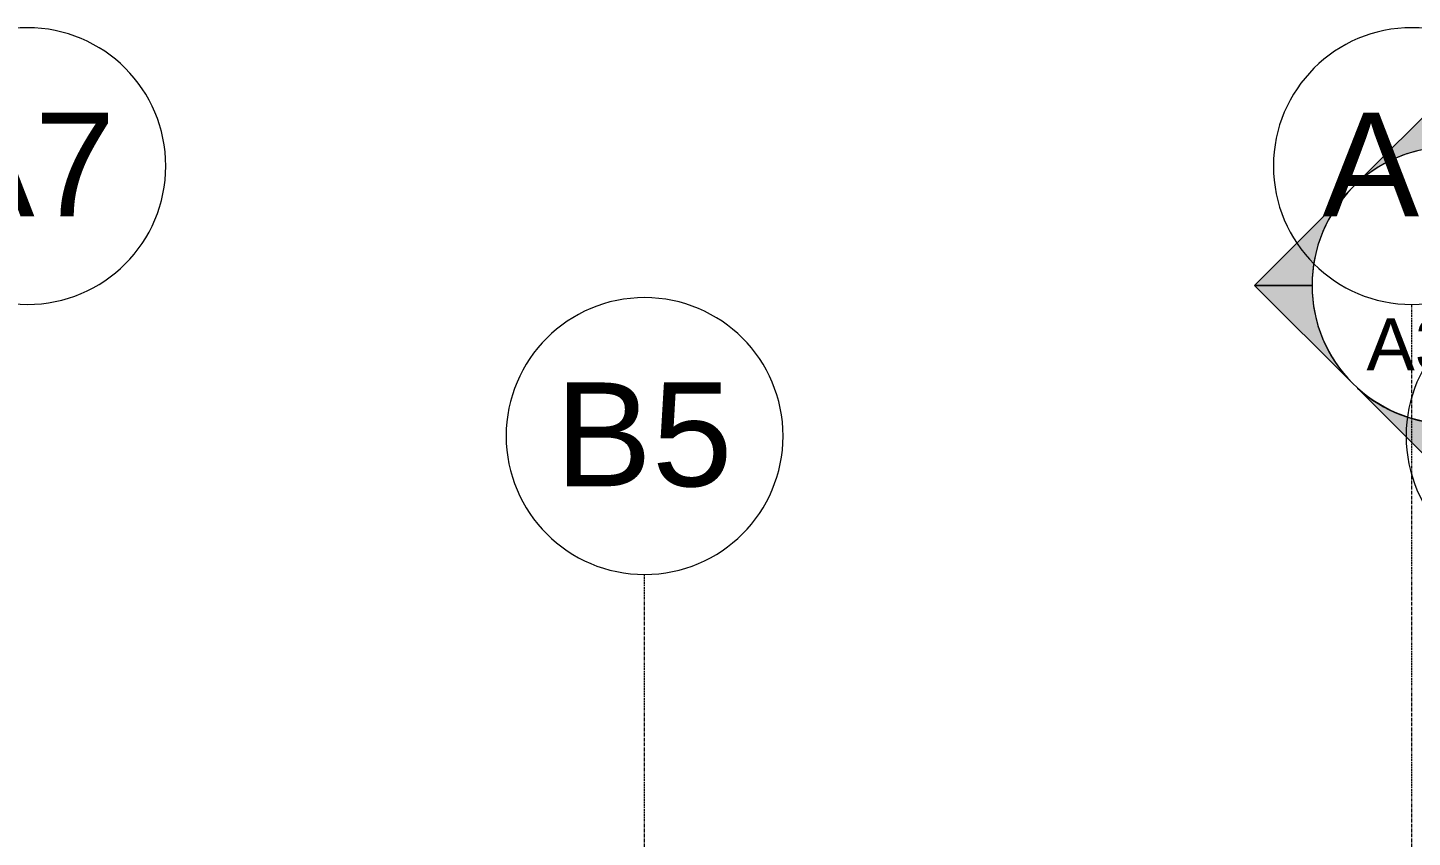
# Model space of a CAD drawing. Header units: inches. Extents: x 1352 to 4245, y -195 to 444.
# Drawn here: x 2302.3 to 2542.3, y 254.4 to 394.8 of the extents above; entities that cross this region are included whole.
import ezdxf

# ---------------------------------------------------------------- set-up
doc = ezdxf.new("R2010")
doc.units = ezdxf.units.IN
doc.header["$MEASUREMENT"] = 0
doc.linetypes.add('Grid Line 1_2_', pattern=[0.8749999999999999, 0.4999999999999999, -0.125, 0.125, -0.125])
for name, color, linetype, lineweight in [('G-ANNO-SYMB-1', 111, 'Continuous', 9), ('S-GRID-1', 1, 'Grid Line 1_2_', 9), ('S-GRID-IDEN', 1, 'Continuous', 9)]:
    doc.layers.add(name, color=color, linetype=linetype, lineweight=lineweight)
doc.styles.add('Arial', font='arial.ttf', dxfattribs={"height": 17.99999999999998})
doc.styles.add('Arial_1', font='arial.ttf', dxfattribs={"height": 8.999999999999991})

# ---------------------------------------------------------------- blocks, each defined once
blk = doc.blocks.new('Grid - Grid Head - Circle-50561-BUILDING SECTION - EAST_WEST - LOOKING SOUTH')
at = {"layer": 'S-GRID-IDEN'}
for radius, start, end in [(24, 0, 179.9999999999999), (23.99999999999998, 179.9999999999999, 359.9999999999994)]:
    blk.add_arc((2877.203253864448, 324.0000000000421), radius, start, end, dxfattribs=at)
blk = doc.blocks.new('Section - Section Head - Filled-22785-BUILDING SECTION - EAST_WEST - LOOKING SOUTH')
at = {"layer": 'G-ANNO-SYMB-1'}
h = blk.add_hatch(color=256, dxfattribs=at)
edge = h.paths.add_edge_path(flags=0)
edge.add_arc((2548.891729866072, 350.115309798302), 24.03123559096343, 89.99999999999989, 132.0783950246237, ccw=False)
edge.add_line((2548.891729866072, 374.1465453892656), (2548.891729866072, 384.0564352952561))
edge.add_line((2548.891729866072, 384.0564352952561), (2532.787274509435, 367.9519799386192))
h = blk.add_hatch(color=256, dxfattribs=at)
edge = h.paths.add_edge_path(flags=0)
edge.add_line((2531.921167117595, 367.0858725467789), (2514.950604369118, 350.115309798302))
edge.add_line((2514.950604369118, 350.115309798302), (2524.891729866072, 350.1153097983019))
edge.add_arc((2548.891729866072, 350.1153097983016), 23.99999999999987, 134.9999999999997, 179.9999999999997, ccw=False)
h = blk.add_hatch(color=256, dxfattribs=at)
edge = h.paths.add_edge_path(flags=0)
edge.add_arc((2548.891729866072, 350.1153097983018), 23.99999999999986, 180, 224.9999999999998, ccw=False)
edge.add_line((2524.891729866072, 350.115309798302), (2514.950604369118, 350.115309798302))
edge.add_line((2514.950604369118, 350.115309798302), (2531.921167117595, 333.1447470498248))
h = blk.add_hatch(color=256, dxfattribs=at)
edge = h.paths.add_edge_path(flags=0)
edge.add_line((2532.787274509435, 332.2786396579845), (2548.891729866072, 316.1741843013475))
edge.add_line((2548.891729866072, 316.1741843013475), (2548.891729866072, 326.084074207338))
edge.add_arc((2548.891729866072, 350.1153097983017), 24.03123559096389, 227.9216049753765, 270, ccw=False)
for p, q in [((2532.787274509435, 367.9519799386192), (2548.891729866072, 384.0564352952561)), ((2548.891729866072, 384.0564352952561), (2548.891729866072, 374.1465453892656)), ((2514.950604369118, 350.115309798302), (2531.921167117595, 367.0858725467789)), ((2524.891729866072, 350.1153097983019), (2514.950604369118, 350.115309798302)), ((2531.921167117595, 333.1447470498248), (2514.950604369118, 350.115309798302)), ((2514.950604369118, 350.115309798302), (2524.891729866072, 350.115309798302)), ((2548.891729866072, 316.1741843013475), (2532.787274509435, 332.2786396579845)), ((2548.891729866072, 326.084074207338), (2548.891729866072, 316.1741843013475))]:
    blk.add_line(p, q, dxfattribs=at)
for centre, radius, start, end in [((2548.891729866072, 350.1465453892656), 23.99999999999994, 89.99999999999987, 269.9999999999995), ((2548.891729866072, 350.115309798302), 24.03123559096343, 89.99999999999953, 132.0783950246233), ((2548.891729866072, 350.1465453892656), 23.99999999999997, 269.9999999999996, 89.99999999999993), ((2548.891729866072, 350.1153097983016), 23.99999999999987, 134.9999999999994, 179.9999999999993), ((2548.891729866072, 350.1153097983018), 23.99999999999986, 179.9999999999997, 224.9999999999995), ((2548.891729866072, 350.1153097983017), 24.03123559096389, 227.9216049753762, 269.9999999999996)]:
    blk.add_arc(centre, radius, start, end, dxfattribs=at)

msp = doc.modelspace()

# ---------------------------------------------------------------- linework, layer by layer
at = {"layer": 'S-GRID-1'}
for p, q in [((2542.203253864448, -75.40835001650407), (2542.203253864448, 346.8162835804475)), ((2409.20325386445, -92.00000000002558), (2409.20325386445, 300.0000000000423))]:
    msp.add_line(p, q, dxfattribs=at)

# ---------------------------------------------------------------- block references
at = {"layer": 'G-ANNO-SYMB-1'}
msp.add_blockref('Section - Section Head - Filled-22785-BUILDING SECTION - EAST_WEST - LOOKING SOUTH', (0, 0), dxfattribs=at)
at = {"layer": 'S-GRID-IDEN'}
for p in [(-575.0000000000033, 46.81628358040498), (-335.0000000000034, 46.81628358040498), (-468.000000000001, 0), (-312.0000000000011, 0)]:
    msp.add_blockref('Grid - Grid Head - Circle-50561-BUILDING SECTION - EAST_WEST - LOOKING SOUTH', p, dxfattribs=at)

# ---------------------------------------------------------------- texts
at = {"layer": 'G-ANNO-SYMB-1', "insert": (2534.326658902127, 344.3877020691369), "char_height": 8.999999999999991, "width": 35.75399999999996, "attachment_point": 1, "style": 'Arial_1'}
msp.add_mtext('A300', dxfattribs=at)
at = {"layer": 'S-GRID-IDEN', "char_height": 17.99999999999998, "width": 37.26899999999995, "attachment_point": 1, "style": 'Arial'}
for s, insert in [('A7', (2286.702577221286, 380.1042230611057)), ('A6', (2526.702577221286, 380.1042230611057)), ('B5', (2393.702577221288, 333.2879394807006))]:
    msp.add_mtext(s, dxfattribs=dict(at, insert=insert))

doc.saveas('drawing.dxf')
